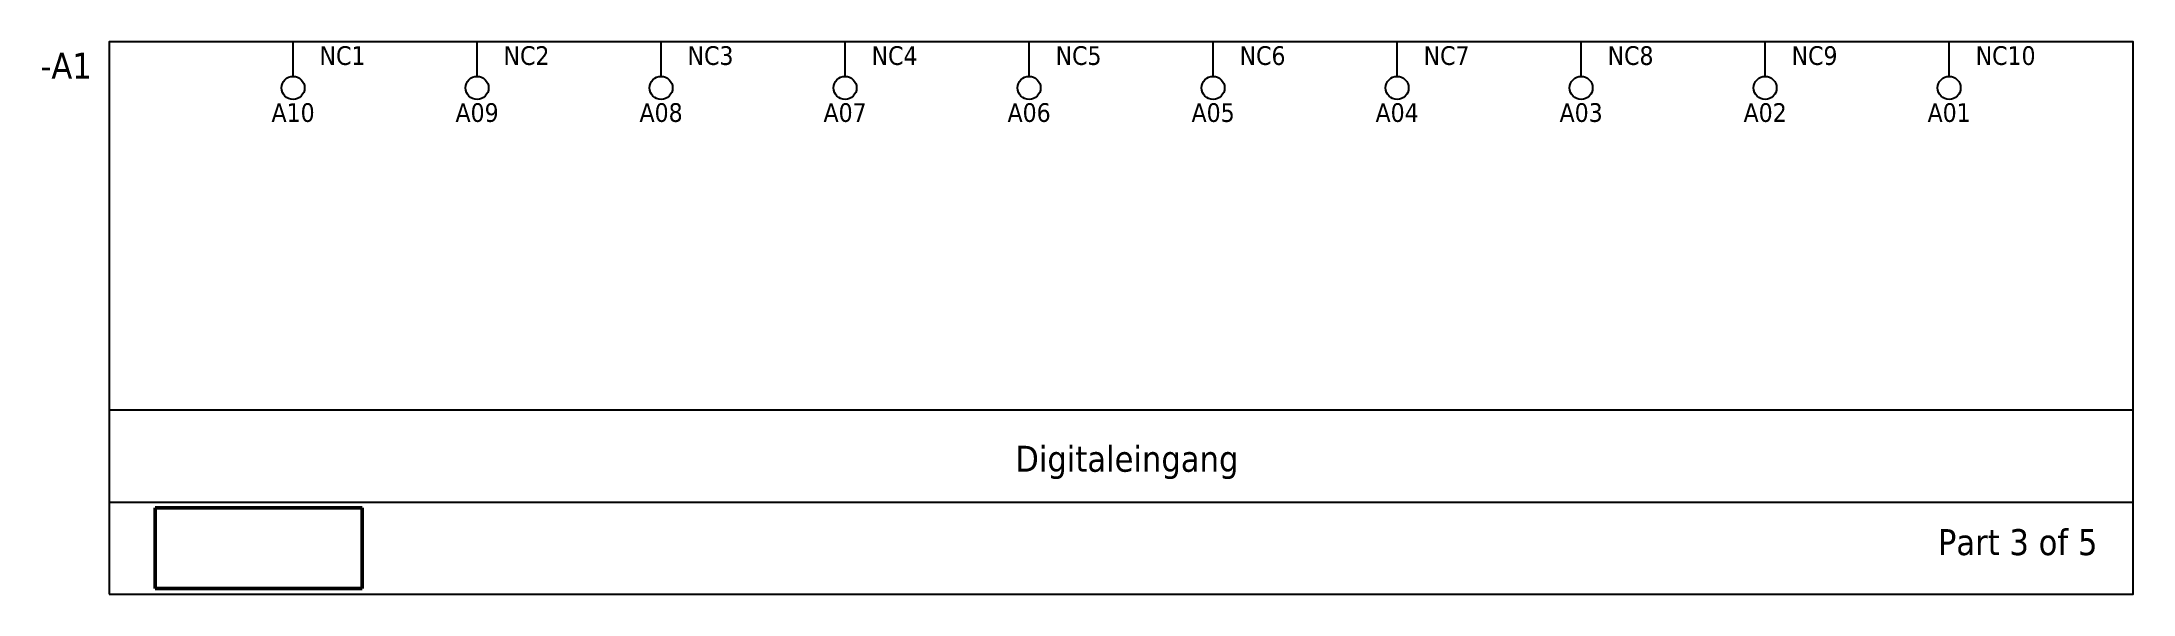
# Model space of a CAD drawing. Header units: millimetres. Extents: x 78 to 260, y 160 to 208.
import ezdxf
from ezdxf.enums import TextEntityAlignment as Align

# ---------------------------------------------------------------- set-up
doc = ezdxf.new("R2010")
doc.units = ezdxf.units.MM
for name, color, linetype, lineweight in [('EPLAN_Graphic', 240, 'Continuous', 50), ('EPLAN_Property', 1, 'Continuous', 25), ('EPLAN_Symbol', 7, 'Continuous', 25)]:
    doc.layers.add(name, color=color, linetype=linetype, lineweight=lineweight)
doc.styles.add('Tahoma', font='')
doc.styles.get('Tahoma').set_extended_font_data('Tahoma')
picture_1 = doc.add_image_def('image1.jpg', size_in_pixel=(4724, 2350))

# ---------------------------------------------------------------- blocks, each defined once
blk = doc.blocks.new('EPLSYM_LibrarySPECIAL_Symbol1_Variant0_Placement1')
at = {"layer": 'EPLAN_Symbol', "ltscale": 4}
blk.add_lwpolyline([(0, -48), (176, -48), (176, 0), (0, 0)], close=True, dxfattribs=at)
at = {"layer": 'EPLAN_Property', "style": 'Tahoma'}
for tag, height, p in [('DT_Name', 2.2575, (-1.5, -0.9515)), ('Technical_Data', 1.6254, (-1.5, -4.57508)), ('Supplementary_Field', 1.6254, (-1.5, -7.27508)), ('Function_Text', 1.6254, (-1.5, -9.97508)), ('Label_Text', 1.6254, (-1.5, -12.67508)), ('Mounting_Location', 1.6254, (-1.5, -15.37508))]:
    blk.add_attdef(tag, text='', height=height, dxfattribs=at).set_placement(p, align=Align.TOP_RIGHT)
blk = doc.blocks.new('EPLSYM_LibrarySPECIAL_Symbol13_Variant0_Placement1')
at = {"layer": 'EPLAN_Symbol', "ltscale": 4}
blk.add_line((0, 1), (0, 4), dxfattribs=at)
blk.add_circle((0, 0), 1, dxfattribs=at)
at = {"layer": 'EPLAN_Property', "style": 'Tahoma'}
for tag, p in [('Connection_Description', (2.3, 3.87492)), ('Symbolic_Address', (0, -4.02508)), ('Function_Text', (0, -6.72508))]:
    blk.add_attdef(tag, text='', height=1.6254, dxfattribs=at).set_placement(p, align=Align.TOP_CENTER)
blk.add_attdef('Connection_Name', text='', height=1.6254, dxfattribs=at).set_placement((2.3, 1.17492), align=Align.TOP_LEFT)

msp = doc.modelspace()

# ---------------------------------------------------------------- linework, layer by layer
at = {"layer": 'EPLAN_Symbol', "ltscale": 4}
for p, q in [((260, 176), (84, 176)), ((84, 168), (260, 168))]:
    msp.add_line(p, q, dxfattribs=at)

# ---------------------------------------------------------------- block references
ref = msp.add_blockref('EPLSYM_LibrarySPECIAL_Symbol1_Variant0_Placement1', (84, 208))
ref.add_attrib('DT_Name', '-A1', dxfattribs={"layer": 'EPLAN_Property', "height": 2.257, "style": 'Tahoma'}).set_placement((82.5, 207.05), align=Align.TOP_RIGHT)
ref.add_attrib('17_20901[11]', 'Part 3 of 5', dxfattribs={"layer": 'EPLAN_Property', "color": 7, "height": 2.2575, "style": 'Tahoma'}).set_placement((256.89, 165.65), align=Align.TOP_RIGHT)
ref = msp.add_blockref('EPLSYM_LibrarySPECIAL_Symbol13_Variant0_Placement1', (100, 204))
ref.add_attrib('Connection_Name', 'NC1', dxfattribs={"layer": 'EPLAN_Property', "height": 1.625, "style": 'Tahoma'}).set_placement((102.3, 207.62), align=Align.TOP_LEFT)
ref.add_attrib('Connection_Description', 'A10', dxfattribs={"layer": 'EPLAN_Property', "height": 1.625, "style": 'Tahoma'}).set_placement((100, 202.67), align=Align.TOP_CENTER)
ref = msp.add_blockref('EPLSYM_LibrarySPECIAL_Symbol13_Variant0_Placement1', (116, 204))
ref.add_attrib('Connection_Name', 'NC2', dxfattribs={"layer": 'EPLAN_Property', "height": 1.625, "style": 'Tahoma'}).set_placement((118.3, 207.62), align=Align.TOP_LEFT)
ref.add_attrib('Connection_Description', 'A09', dxfattribs={"layer": 'EPLAN_Property', "height": 1.625, "style": 'Tahoma'}).set_placement((116, 202.67), align=Align.TOP_CENTER)
ref = msp.add_blockref('EPLSYM_LibrarySPECIAL_Symbol13_Variant0_Placement1', (132, 204))
ref.add_attrib('Connection_Name', 'NC3', dxfattribs={"layer": 'EPLAN_Property', "height": 1.625, "style": 'Tahoma'}).set_placement((134.3, 207.62), align=Align.TOP_LEFT)
ref.add_attrib('Connection_Description', 'A08', dxfattribs={"layer": 'EPLAN_Property', "height": 1.625, "style": 'Tahoma'}).set_placement((132, 202.67), align=Align.TOP_CENTER)
ref = msp.add_blockref('EPLSYM_LibrarySPECIAL_Symbol13_Variant0_Placement1', (148, 204))
ref.add_attrib('Connection_Name', 'NC4', dxfattribs={"layer": 'EPLAN_Property', "height": 1.625, "style": 'Tahoma'}).set_placement((150.3, 207.62), align=Align.TOP_LEFT)
ref.add_attrib('Connection_Description', 'A07', dxfattribs={"layer": 'EPLAN_Property', "height": 1.625, "style": 'Tahoma'}).set_placement((148, 202.67), align=Align.TOP_CENTER)
ref = msp.add_blockref('EPLSYM_LibrarySPECIAL_Symbol13_Variant0_Placement1', (164, 204))
ref.add_attrib('Connection_Name', 'NC5', dxfattribs={"layer": 'EPLAN_Property', "height": 1.625, "style": 'Tahoma'}).set_placement((166.3, 207.62), align=Align.TOP_LEFT)
ref.add_attrib('Connection_Description', 'A06', dxfattribs={"layer": 'EPLAN_Property', "height": 1.625, "style": 'Tahoma'}).set_placement((164, 202.67), align=Align.TOP_CENTER)
ref = msp.add_blockref('EPLSYM_LibrarySPECIAL_Symbol13_Variant0_Placement1', (180, 204))
ref.add_attrib('Connection_Name', 'NC6', dxfattribs={"layer": 'EPLAN_Property', "height": 1.625, "style": 'Tahoma'}).set_placement((182.3, 207.62), align=Align.TOP_LEFT)
ref.add_attrib('Connection_Description', 'A05', dxfattribs={"layer": 'EPLAN_Property', "height": 1.625, "style": 'Tahoma'}).set_placement((180, 202.67), align=Align.TOP_CENTER)
ref = msp.add_blockref('EPLSYM_LibrarySPECIAL_Symbol13_Variant0_Placement1', (196, 204))
ref.add_attrib('Connection_Name', 'NC7', dxfattribs={"layer": 'EPLAN_Property', "height": 1.625, "style": 'Tahoma'}).set_placement((198.3, 207.62), align=Align.TOP_LEFT)
ref.add_attrib('Connection_Description', 'A04', dxfattribs={"layer": 'EPLAN_Property', "height": 1.625, "style": 'Tahoma'}).set_placement((196, 202.67), align=Align.TOP_CENTER)
ref = msp.add_blockref('EPLSYM_LibrarySPECIAL_Symbol13_Variant0_Placement1', (212, 204))
ref.add_attrib('Connection_Name', 'NC8', dxfattribs={"layer": 'EPLAN_Property', "height": 1.625, "style": 'Tahoma'}).set_placement((214.3, 207.62), align=Align.TOP_LEFT)
ref.add_attrib('Connection_Description', 'A03', dxfattribs={"layer": 'EPLAN_Property', "height": 1.625, "style": 'Tahoma'}).set_placement((212, 202.67), align=Align.TOP_CENTER)
ref = msp.add_blockref('EPLSYM_LibrarySPECIAL_Symbol13_Variant0_Placement1', (228, 204))
ref.add_attrib('Connection_Name', 'NC9', dxfattribs={"layer": 'EPLAN_Property', "height": 1.625, "style": 'Tahoma'}).set_placement((230.3, 207.62), align=Align.TOP_LEFT)
ref.add_attrib('Connection_Description', 'A02', dxfattribs={"layer": 'EPLAN_Property', "height": 1.625, "style": 'Tahoma'}).set_placement((228, 202.67), align=Align.TOP_CENTER)
ref = msp.add_blockref('EPLSYM_LibrarySPECIAL_Symbol13_Variant0_Placement1', (244, 204))
ref.add_attrib('Connection_Name', 'NC10', dxfattribs={"layer": 'EPLAN_Property', "height": 1.625, "style": 'Tahoma'}).set_placement((246.3, 207.62), align=Align.TOP_LEFT)
ref.add_attrib('Connection_Description', 'A01', dxfattribs={"layer": 'EPLAN_Property', "height": 1.625, "style": 'Tahoma'}).set_placement((244, 202.67), align=Align.TOP_CENTER)

# ---------------------------------------------------------------- texts
at = {"layer": 'EPLAN_Graphic', "style": 'Tahoma'}
msp.add_text('Digitaleingang', height=2.2575, dxfattribs=at).set_placement((172.5, 171.77), align=Align.MIDDLE_CENTER)

# ---------------------------------------------------------------- pictures from other files: only their frames are drawn
at = {"layer": 'EPLAN_Graphic'}
image = msp.add_image(picture_1, insert=(88, 160.5), size_in_units=(18, 7), dxfattribs=at)
image.dxf.flags = 15

doc.saveas('drawing.dxf')
